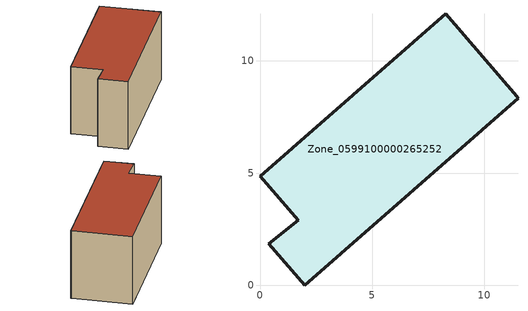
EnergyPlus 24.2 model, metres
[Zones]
Zone_0599100000265252
 floor ground (C_G): 0.4,1.84 1.7,2.9 0,4.85 8.29,12.1 11.44,8.42 11.51,8.34 1.99,0 z0
 wall outside (C_F): 1.7,2.9 0.4,1.84 1.99,0 11.51,8.34 11.44,8.42 8.29,12.1 0,4.85 1.7,2.9 z0:5.83
 roof outside (C_R): 11.44,8.42 8.29,12.1 0,4.85 1.7,2.9 0.4,1.84 1.99,0 11.51,8.34 z5.83
[BUILDING]
Pand.0599100000265252: North Axis=0; Terrain=City; Loads Convergence Tolerance Value=0.04; Temperature Convergence Tolerance Value=0.4; Solar Distribution=FullExterior; Maximum Number of Warmup Days=25; Minimum Number of Warmup Days=1
[Site:Location]
Rotterdam.The.Hague.AP_ZH_NLD Design_Conditions: Latitude=51.96; Longitude=4.45; Time Zone=1; Elevation=-4.5
[SITE:GROUNDTEMPERATURE:BUILDINGSURFACE]
18, 18, 18, 18, 18, 18, 18, 18, 18, 18, 18, 18
[MATERIAL] Thermal Absorptance=0.9; Solar Absorptance=0.7; Visible Absorptance=0.7
Name | Roughness | Thickness | Conductivity | Density | Specific Heat
G.TI.1946 | MediumSmooth | 0.15 | 1 | 540 | 1210
F.TI.1946 | Rough | 0.3 | 0.857143 | 1920 | 840
R.TI.1946 | MediumRough | 0.2 | 0.1 | 1500 | 1000
[CONSTRUCTION]
C_G: G.TI.1946
C_F: F.TI.1946
C_R: R.TI.1946
[ZONE]
Zone_0599100000265252: Type=1; Multiplier=1; Ceiling Height=Autocalculate; Volume=Autocalculate; Floor Area=autocalculate; Part of Total Floor Area=Yes
[ZONEINFILTRATION:DESIGNFLOWRATE]
Infil_Zone_0599100000265252: Zone or ZoneList or Space or SpaceList=Zone_0599100000265252; Schedule=AlwaysOn; Design Flow Rate Calculation Method=Flow/Area; Flow Rate per Floor Area=0.003; Constant Term Coefficient=1; Temperature Term Coefficient=0; Velocity Term Coefficient=0; Velocity Squared Term Coefficient=0
[HVACTEMPLATE:ZONE:IDEALLOADSAIRSYSTEM]
Zone_0599100000265252: Maximum Heating Supply Air Temperature=50; Minimum Cooling Supply Air Temperature=13; Maximum Heating Supply Air Humidity Ratio=0.0156; Minimum Cooling Supply Air Humidity Ratio=0.0077; Heating Limit=NoLimit; Cooling Limit=NoLimit; Dehumidification Control Type=ConstantSensibleHeatRatio; Cooling Sensible Heat Ratio=0.7; Dehumidification Setpoint=60; Humidification Control Type=None; Humidification Setpoint=30; Outdoor Air Method=None; Outdoor Air Flow Rate per Person=0.00944; Outdoor Air Flow Rate per Zone Floor Area=0; Outdoor Air Flow Rate per Zone=0; Demand Controlled Ventilation Type=None; Outdoor Air Economizer Type=NoEconomizer; Heat Recovery Type=None; Sensible Heat Recovery Effectiveness=0.7; Latent Heat Recovery Effectiveness=0.65
[ZONECONTROL:THERMOSTAT]
ThermostatControl_Zone_0599100000265252: Zone or ZoneList=Zone_0599100000265252; Control Type Schedule=DualSetpointControlType; Control 1=Thermostat_Zone_0599100000265252; Temperature Difference Between Cutout And Setpoint=0
[THERMOSTATSETPOINT:DUALSETPOINT]
Thermostat_Zone_0599100000265252: Heating Setpoint Temperature Schedule=HeatingSetpoint_Zone_0599100000265252; Cooling Setpoint Temperature Schedule=CoolingSetpoint_Zone_0599100000265252
[SCHEDULE:COMPACT]
HeatingSetpoint_Zone_0599100000265252: Through: 12/31, For: AllDays, Until: 24:00, 21
CoolingSetpoint_Zone_0599100000265252: Through: 12/31, For: AllDays, Until: 24:00, 24
DualSetpointControlType: Through: 12/31, For: AllDays, Until: 24:00, 4
AlwaysOn: Through: 12/31, For: AllDays, Until: 24:00, 1
